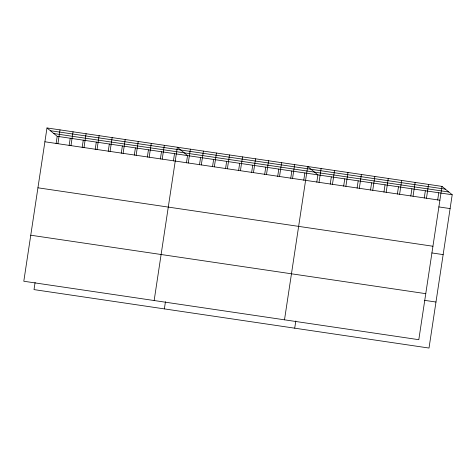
<?xml version="1.0" encoding="UTF-8"?>
<svg xmlns="http://www.w3.org/2000/svg" width="476" height="476" viewBox="0 0 476 476"><rect width="100%" height="100%" fill="white"/><g stroke="black" fill="none" stroke-linecap="round" stroke-linejoin="round"><path stroke-width="0.71" d="M46.987 127.949L23.8 281.245L418.803 339.691L441.99 186.396L46.987 127.949L57.197 136.309L452.2 194.755L429.013 348.051L34.01 289.604L35.099 282.417M56.097 143.585L57.197 136.309M57.929 143.704L60.018 129.877M69.127 145.513L70.228 138.236M70.966 145.632L73.054 131.804M82.164 147.447L83.264 140.164M83.996 147.566L86.091 133.732M95.2 149.375L96.301 142.092M97.033 149.494L99.127 135.66M108.236 151.303L109.337 144.02M110.069 151.422L112.157 137.594M121.267 153.23L122.368 145.953M123.105 153.349L125.194 139.522M134.303 155.158L135.404 147.881M136.136 155.277L138.23 141.449M147.34 157.086L148.441 149.809M149.172 157.205L151.267 143.377M160.376 159.014L161.477 151.737M162.209 159.133L164.303 145.305M173.413 160.947L174.513 153.665M154.153 300.534L177.334 147.233L187.544 155.593L186.443 162.875M164.363 308.894L165.452 301.701M188.282 162.994L190.37 149.161M199.48 164.803L200.58 157.526M201.312 164.922L203.407 151.094M212.516 166.731L213.617 159.454M214.349 166.85L216.443 153.022M225.553 168.659L226.653 161.382M227.385 168.778L229.48 154.95M238.589 170.586L239.69 163.31M240.422 170.705L242.51 156.878M251.62 172.514L252.72 165.237M253.458 172.639L255.547 158.805M264.656 174.448L265.757 167.165M266.489 174.567L268.583 160.733M277.692 176.376L278.793 169.093M279.525 176.495L281.619 162.667M290.729 178.304L291.83 171.027M292.561 178.423L294.65 164.595M303.759 180.231L304.86 172.955M284.505 319.818L307.686 166.523L317.897 174.882L316.796 182.159M294.715 328.178L295.804 320.991M319.027 182.338L321.116 168.51M330.225 184.147L331.326 176.87M332.456 184.325L334.551 170.497M343.66 186.134L344.761 178.857M345.885 186.312L347.98 172.485M357.089 188.121L358.19 180.844M359.315 188.3L361.409 174.472M370.518 190.108L371.619 182.832M372.75 190.287L374.838 176.459M383.948 192.096L385.048 184.819M386.179 192.274L388.267 178.446M397.377 194.083L398.477 186.806M399.608 194.262L401.696 180.434M410.806 196.07L411.907 188.793M413.037 196.249L415.132 182.421M424.241 198.058L425.342 190.781M426.466 198.236L428.561 184.408M437.67 200.045L438.771 192.768M50.355 130.704L445.357 189.15M53.824 133.548L448.832 191.995M44.893 141.777L439.895 200.223M438.801 206.911L450.106 208.583M37.931 187.8L432.94 246.247M431.839 252.935L443.15 254.606M30.762 235.221L425.764 293.668M424.669 300.356L435.974 302.028M441.99 186.396L452.2 194.755"/></g></svg>
